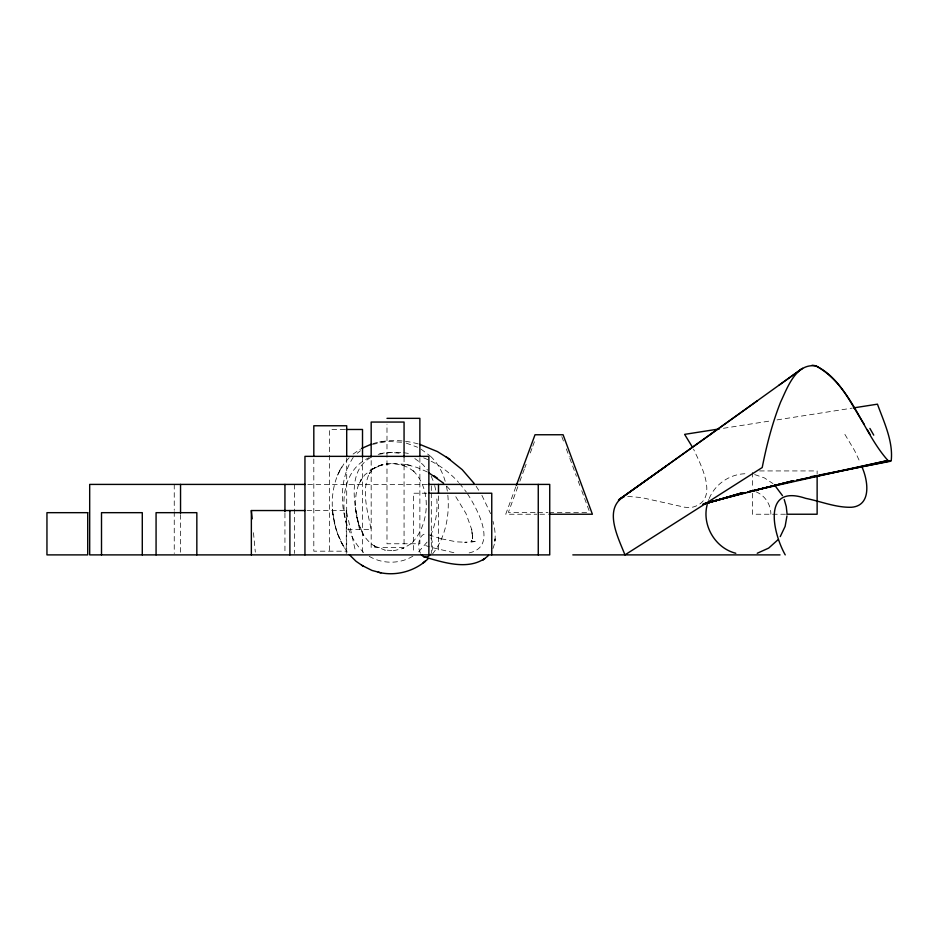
<?xml version="1.0" encoding="UTF-8"?>
<svg xmlns="http://www.w3.org/2000/svg" width="939" height="939" viewBox="0 0 939 939"><rect width="100%" height="100%" fill="white"/><g stroke="black" fill="none" stroke-linecap="round" stroke-linejoin="round"><path stroke-width="0.7" stroke-dasharray="4.7 3.52" d="M492.905 548.599C496.473 539.913 495.334 530.124 492.987 521.286M515.828 486.825L505.734 514.232L536.85 514.232M517.847 486.719L508.386 512.377L536.615 512.377M519.842 481.308L524.349 469.077M524.795 467.868L526.122 464.265M530.289 452.95L532.284 447.551M532.777 446.201L534.772 440.802M708.44 500.487L708.816 499.489M430.555 535.629C436.166 523.211 437.95 509.231 436.576 495.722M709.215 498.515C715.424 483.233 731.716 472.88 748.207 473.784M337.5 475.181L344.249 463.244L349.977 456.8M339.46 470.944L341.726 466.941C327.488 490.897 329.988 524.15 344.496 548.047L337.688 534.127L337.887 534.749L334.742 524.267L332.958 514.161L336.256 529.948M427.104 542.073L417.996 552.59M353.228 457.422C335.035 484.677 340.528 529.749 363.663 552.519M432.503 554.01C445.52 537.531 449.816 515.394 447.797 494.83M357.231 453.314L360.435 450.732M372.607 469.441L375.283 467.469L369.156 473.573L369.86 472.493C360.811 490.193 367.642 511.227 371.14 529.514L347.899 529.514C340.047 504.619 342.125 470.075 369.097 457.68M353.087 454.077L360.412 449.1M374.051 468.373L382.772 464.382L381.293 464.887L392.091 463.467L403.124 465.357L408.524 467.716L414.557 471.812L412.737 470.333C432.292 488.961 429.78 525.594 410.871 543.998L411.517 543.435L402.667 548.705L403.594 548.353L393.594 550.724L394.603 550.63L384.344 550.043L385.319 550.242L374.039 545.805L376.433 547.202C362.114 539.549 356.55 522.577 355.541 507.306L358.334 523.082L363.78 535.359L360.611 529.256M412.867 556.158C399.674 564.28 382.02 564.139 368.827 556.076M370.799 457.493C349.531 469.465 353.393 497.647 357.008 517.882M372.56 444.393L387.384 441.377L402.749 442.316M382.772 464.382L377.607 466.178L379.063 465.674M372.994 443.642C388.253 438.994 404.756 439.922 419.933 444.417M378.182 454.347L391.14 452.422L400.918 453.384M469.136 552.907C498.632 546.615 476.672 507.976 467.117 493.198M379.72 453.748L386.974 452.457L402.373 452.457M379.673 441.976L383.816 441.318M723.441 428.29L771.658 420.731M777.023 419.897L852.013 408.148M627.721 496.402L641.501 497.576L684.613 507.213A22.149 11.409 12.4 0 0 692.982 507.083C719.638 499.759 700.858 464.84 693.557 449.159M344.895 429.475L329.624 429.475L329.624 553.435M759.581 470.932L817.13 470.932L817.13 473.819M307.828 484.407L427.503 484.407M426.893 493.221L413.36 493.221L413.36 553.458M307.03 510.546L346.268 510.546L355.681 552.12M537.871 512.377L547.836 512.377M549.057 512.377L589.046 512.377M539.855 514.232L548.024 514.232M785.485 514.232L752.397 514.232L752.397 489.689M453.866 552.707L430.625 547.226M403.7 452.68L410.331 453.748M427.362 471.953L416.74 467.352L405.953 464.465L406.716 464.617L396.164 463.526L386.281 464.112L387.091 463.983L378.135 466.249L370.353 470.028L373.288 468.303L364.661 474.97L358.98 483.644L361.433 479.031C356.116 487.705 355.024 498.257 355.623 508.234M405.953 464.465L410.261 465.357M754.698 474.582L764.405 477.916L772.961 483.585M406.188 443.091L417.597 447.269M401.141 464.723L404.24 465.697M425.66 545.571L429.334 546.815M428.689 534.807L442.609 539.197L441.072 538.763L456.6 541.862L466.284 542.261L464.699 542.308L476.648 541.427L471.202 541.944L472.599 536.31L471.707 529.209L472.446 538.857L472.329 532.636M423.642 457.88C437.069 463.056 449.042 471.754 458.655 482.411M420.989 449.112L430.015 455.838M414.803 458.525L422.761 464.429L427.527 470.052M430.52 456.272C438.443 463.643 443.443 473.702 445.943 484.137M446.682 486.132L451.988 491.93M459.57 483.421L466.354 492.059M347.219 552.062L341.819 543.505L337.688 534.127M476.143 486.308L480.709 493.28M455.791 496.708L465.979 513.504L471.801 529.76M844.889 434.37L854.596 450.591L860.406 462.962M481.895 495.334L490.604 513.668M431.189 476.19L433.114 480.721M561.804 436.6L564.468 443.818M566.334 448.901L569.327 457M569.82 458.349L576.429 476.284M578.201 481.097L579.973 485.909M581.746 490.721L589.234 511.027M359.297 525.91L359.496 526.533M358.334 523.082L357.184 518.704M359.52 529.514L355.881 511.109M434.651 485.522L435.802 490.545M446.483 486.472L447.387 491.25M332.57 510.041L333.087 515.053L332.488 509.126M253.471 532.718L255.314 552.12M752.397 472.376L752.397 488.245M438.49 495.921L438.49 553.458M431.318 485.85L431.318 491.602M431.318 493.045L431.318 553.458M419.874 457.716L419.874 543.763L386.985 543.763L386.985 424.182M404.063 457.058L404.063 547.472L371.175 547.472L371.175 457.058M362.513 457.187L362.513 554.89M346.702 457.845L346.702 551.181L313.814 551.181L313.814 457.845M346.268 510.546L346.268 553.458M294.4 484.407L294.4 553.458M284.94 513.175L284.94 553.458M180.546 514.619L180.546 553.458M174.243 484.407L174.243 510.3M174.243 511.743L174.243 553.458M420.437 553.188A11.62 6.996 89.3 0 1 419.71 539.338A11.62 6.996 89.3 0 1 427.48 534.385M430.872 537.941A11.62 6.996 89.3 0 1 431.189 552.813M755.965 491.766A24.367 24.367 0 0 1 770.884 514.232M494.865 541.251L495.099 538.833L494.865 541.251M471.953 540.747L471.636 541.486L471.965 540.758"/><path stroke-width="1.41" d="M786.964 515.945L785.121 526.392L780.262 536.58M707.22 504.536C701.668 525.007 715.119 548.165 735.8 553.259M516.333 485.451L535.019 434.757L563.095 434.757L592.392 514.232L549.057 514.232M777.821 539.89L768.665 548.106L757.233 553.259M488.538 555.395C471.061 571.828 443.854 562.59 423.841 556.745M428.137 558.728C415.214 571.323 395.718 576.616 378.217 572.215M422.926 563.118L425.32 561.182L423.512 562.637M802.575 368.264L710.26 434.581M778.901 385.283L802.047 368.628M757.151 400.93L618.425 500.135M665.141 466.789L712.255 433.184M665.833 466.284L618.989 499.63L666.561 465.838M484.747 558.74L482.928 559.879L484.219 559.069M361.656 448.431L371.715 444.006M889.914 461.378L887.942 460.509L796.413 480.369L891.217 460.732C893.318 441.318 883.975 422.139 877.46 404.169L853.351 407.937M703.745 504.079L742.596 492.646L703.522 504.137M703.475 504.208L743.641 492.693L703.182 504.196M703.135 504.243L745.543 492.588L705.095 503.327M705.036 503.351L793.22 480.78L747.209 492.2L793.96 480.85L747.949 491.907L887.942 460.509C861.791 431.189 852.107 386.234 816.284 366.034C796.084 362.56 787.445 387.619 780.579 402.15C772.245 423.254 766.588 445.309 762.21 467.54L624.951 554.89C618.637 538.599 603.8 510.628 622.334 497.6A13.756 9.132 7.6 0 1 623.93 497.06M810.486 476.754L816.308 475.627M818.996 475.111L890.653 461.237M719.427 428.912L684.613 434.37L692.372 447.034M386.985 418.348L419.874 418.348L419.874 456.26M346.068 429.475L362.513 429.475L362.513 457.187M305.128 484.407L89.686 484.407L89.686 554.89L549.738 554.89L549.738 484.407L428.759 484.407M429.064 493.221L491.754 493.221L491.754 554.89M251.359 554.89L251.359 510.546L305.034 510.546M786.776 514.232L817.13 514.232L817.13 475.263M572.813 554.89L780.039 554.89M380.964 572.837L371.926 570.419L361.562 565.208M419.933 444.417L437.421 451.577L450.192 459.558M428.501 472.587L443.642 483.268M363.416 566.346L356.034 561.287L349.308 554.667M433.877 475.721L437.468 478.221M446.002 456.647L462.188 469.641L474.054 483.35M774.487 484.97L782.48 495.639M864.256 424.393C850.593 403.453 839.466 377.02 815.686 365.858A15.893 15.599 -57 0 0 812 365.271M867.225 429.51L870.042 434.405M785.239 554.89C772.515 532.354 762.292 483.679 805.709 498.363C820.979 501.367 835.827 507.741 851.603 507.26C872.073 505.546 867.929 479.841 861.849 466.73M784.218 499.489L786.272 506.602L786.976 513.093M251.359 510.546L252.157 518.856M538.258 484.407L538.258 554.89M438.49 484.407L438.49 493.045M428.865 554.89L428.865 456.354L304.952 456.354L304.952 554.89M404.063 457.058L404.063 422.057L371.175 422.057L371.175 457.058M346.702 456.389L346.702 425.766L313.814 425.766L313.814 456.389M289.893 510.546L289.893 554.89M284.94 484.407L284.94 511.743M196.838 554.89L196.838 512.671L156.074 512.671L156.074 554.89M180.546 484.407L180.546 513.175M142.282 554.89L142.282 512.671L101.506 512.671L101.506 554.89M873.74 435.133A59.439 2.829 60.5 0 1 869.89 428.43M430.308 554.339A11.62 6.996 89.3 0 1 421.376 554.656M87.726 512.671L46.95 512.671L46.95 554.89L87.726 554.89L87.726 512.671"/></g></svg>
